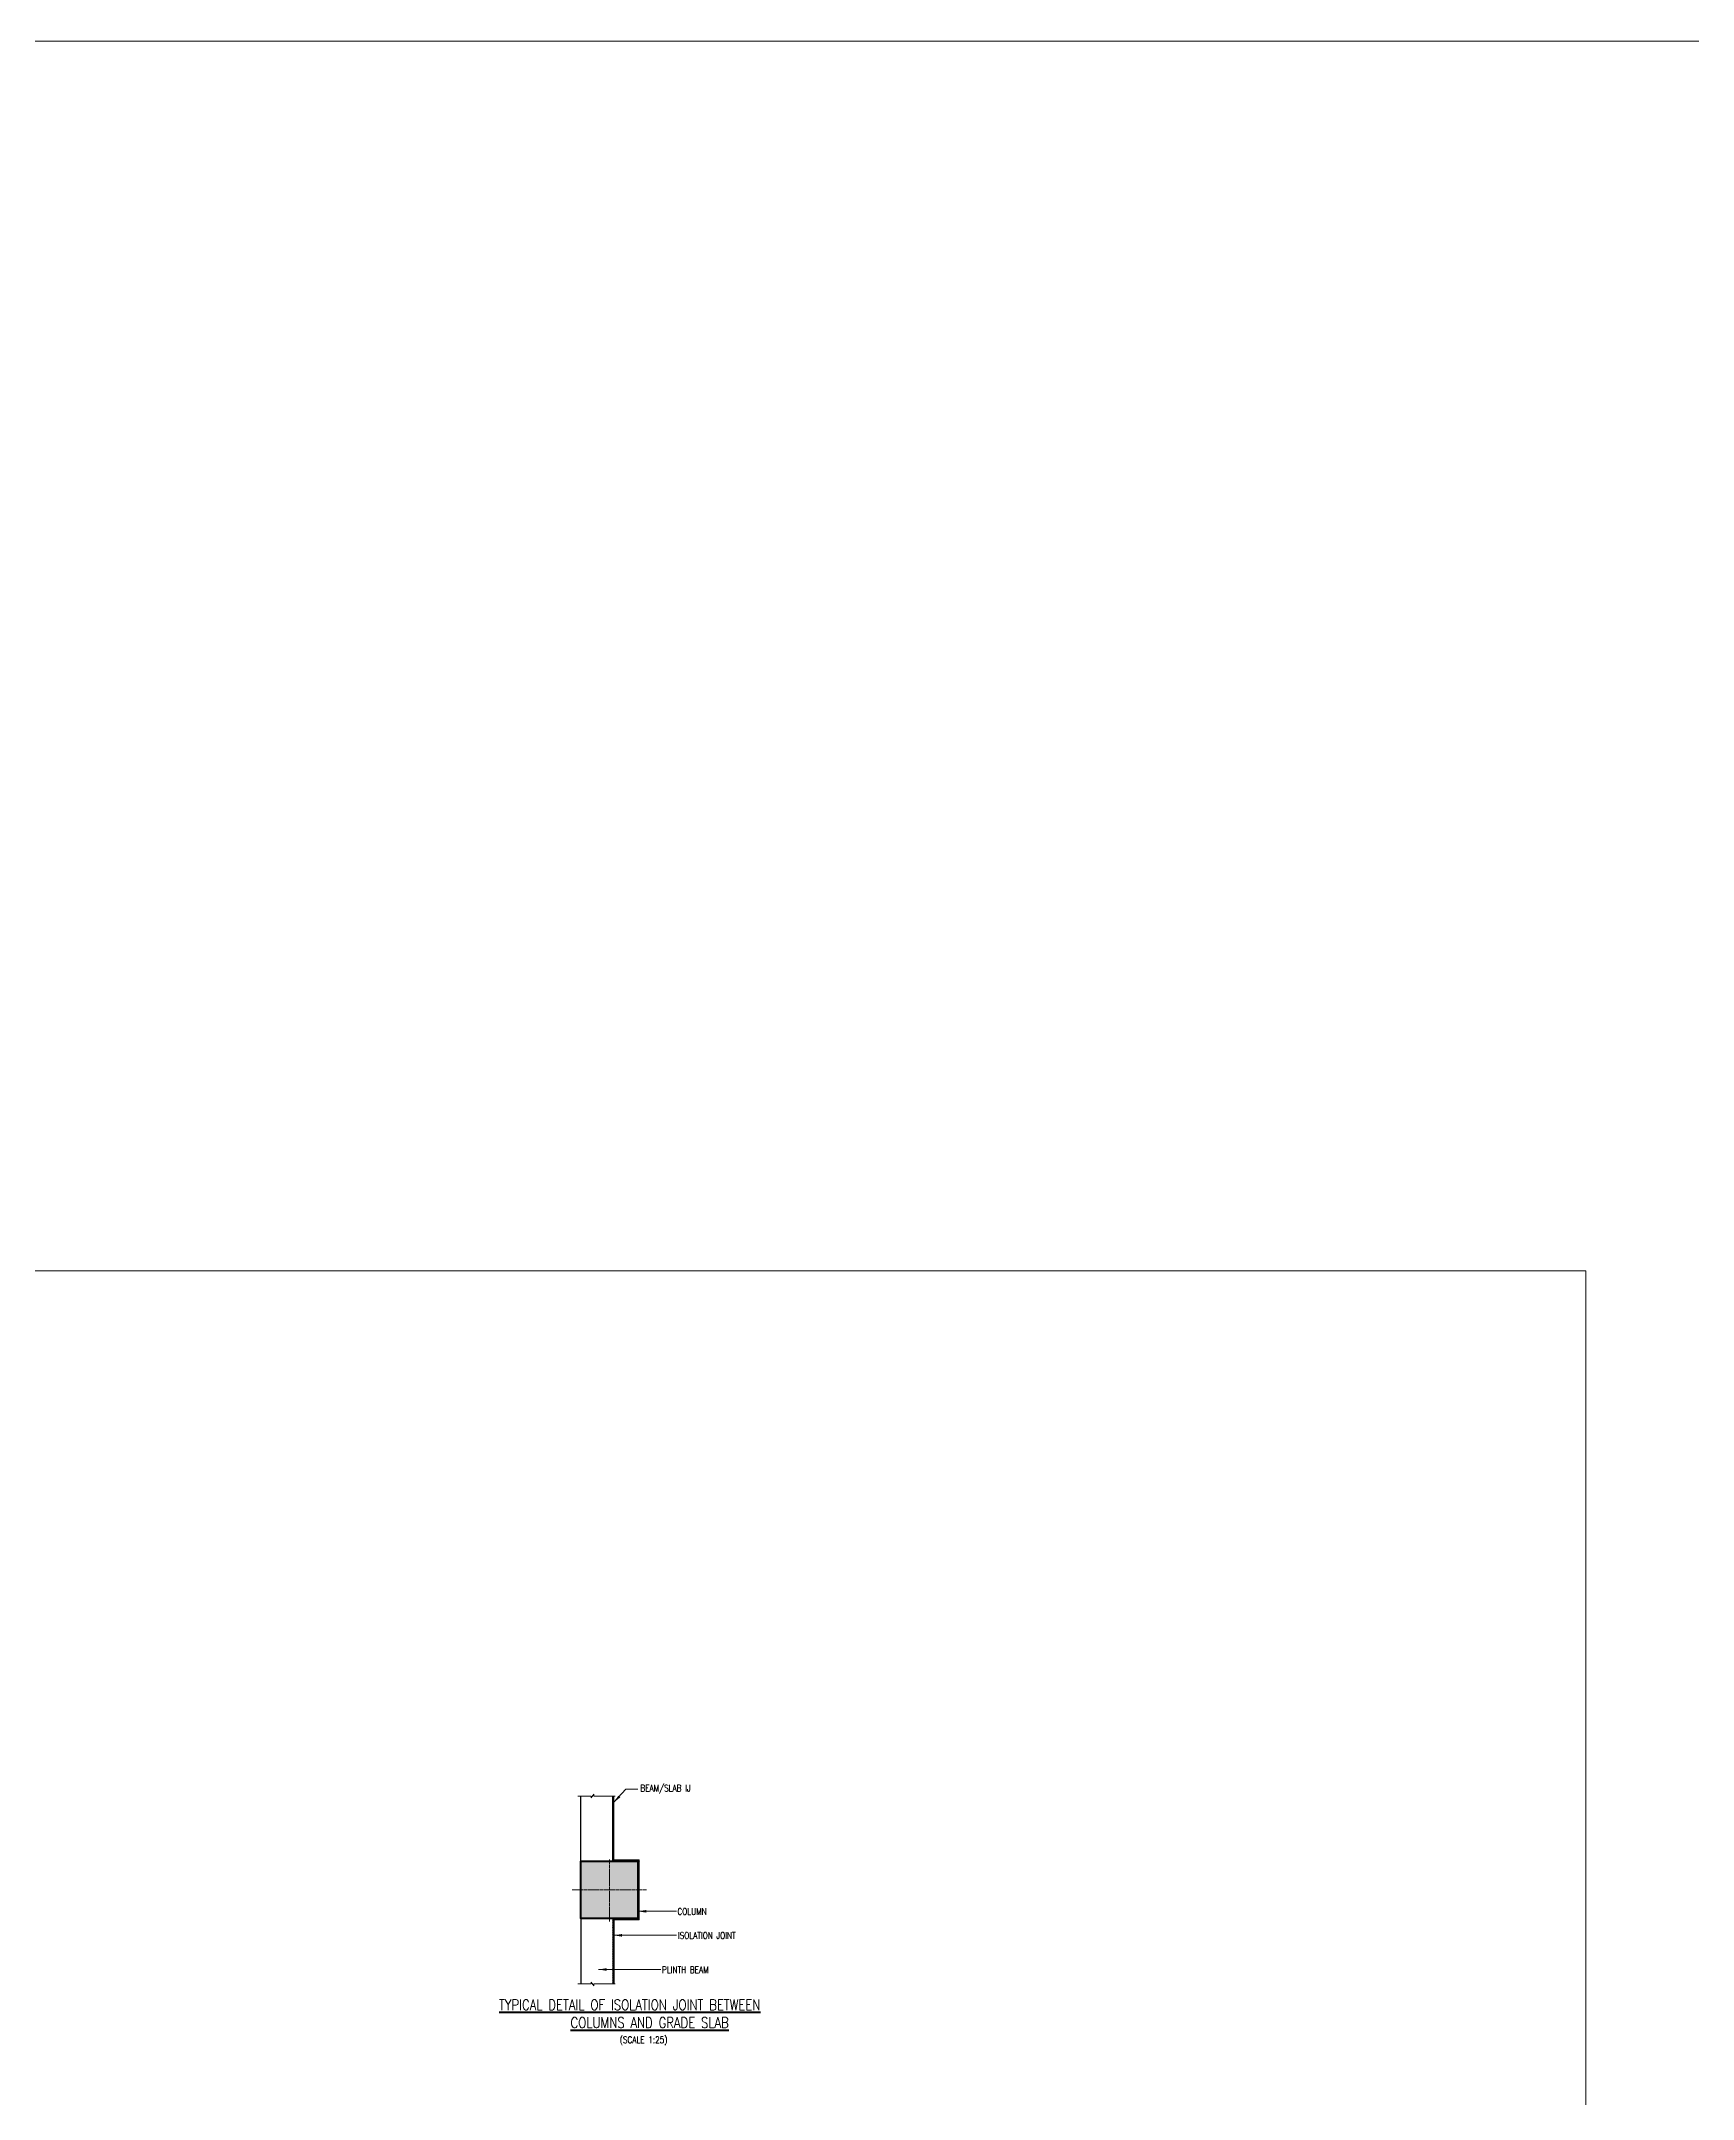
# Model space of a CAD drawing. Header units: millimetres. Extents: x 354711 to 502043, y 26539 to 98876.
# Drawn here: x 471053 to 486548, y 79573 to 98876 of the extents above; entities that cross this region are included whole.
import ezdxf
from ezdxf.enums import TextEntityAlignment as Align

# ---------------------------------------------------------------- set-up
doc = ezdxf.new("R2010")
doc.units = ezdxf.units.MM
doc.header["$LTSCALE"] = 15
doc.linetypes.add('CENTER', pattern=[2, 1.25, -0.25, 0.25, -0.25])
for name, color, linetype in [('S-ANNO-TEXT-T250', 3, 'Continuous'), ('S-CON2', 1, 'Continuous'), ('ZATU', 5, 'Continuous')]:
    doc.layers.add(name, color=color, linetype=linetype)
for name, color, linetype, lineweight in [('S-ANNO-TEXT-T300', 3, 'Continuous', 30), ('S-ANNO-TEXT-T400', 4, 'Continuous', 40), ('S-BEAM-CON3', 3, 'Continuous', 30), ('S-PLAN-CON2', 1, 'Continuous', 20), ('S-SECT-CON4', 4, 'Continuous', 40), ('S_DIM', 1, 'Continuous', 20), ('S_SOLID HATCH', 253, 'Continuous', 15), ('SS-GRID', 8, 'CENTER', 9)]:
    doc.layers.add(name, color=color, linetype=linetype, lineweight=lineweight)
doc.styles.add('Romans', font='simplex.shx')
doc.dimstyles.new('MRF_50', dxfattribs={"dimscale": 50, "dimtxt": 3, "dimasz": 3, "dimexe": 1, "dimexo": 1, "dimgap": 1, "dimtad": 1, "dimdec": 0, "dimzin": 1, "dimdsep": 46, "dimtxsty": 'Romans', "dimcen": -3, "dimdle": 1, "dimclrd": 256, "dimclre": 256, "dimclrt": 3, "dimadec": 0, "dimazin": 0, "dimtfac": 1, "dimtdec": 0, "dimtmove": 0, "dimatfit": 3, "dimfxl": 1, "dimtvp": 2, "dimtolj": 1, "dimtzin": 0, "dimlwd": -1, "dimlwe": -1, "dimarcsym": 0})
pattern_1 = [(45, (-31248.073, -1653.176), (-11.22532015, 11.22532015), []), (135, (-31248.073, -1653.176), (-11.22532015, -11.22532015), [])]

msp = doc.modelspace()

# ---------------------------------------------------------------- hatches: boundary and pattern name
at = {"layer": 'S_SOLID HATCH'}
h = msp.add_hatch(color=256, dxfattribs=at)
h.dxf.hatch_style = 1
h.paths.add_polyline_path([(476114.5, 81801.2), (476652, 81801.2), (476652, 81263.7), (476114.5, 81263.7)])
at = {"layer": 'ZATU'}
h = msp.add_hatch(dxfattribs=at)
h.set_pattern_fill('NET', color=256, scale=5, angle=45, style=0)
h.set_pattern_definition(pattern_1)
h.paths.add_polyline_path([(476426.5, 82412.5), (476414.5, 82412.5), (476414.5, 81801.2), (476426.5, 81801.2)])
h = msp.add_hatch(dxfattribs=at)
h.set_pattern_fill('NET', color=256, scale=5, angle=45, style=0)
h.paths.add_polyline_path([(476664.5, 81813.7), (476426.5, 81813.7), (476426.5, 81801.2), (476652, 81801.2), (476652, 81532.4), (476664.5, 81532.4)])
h.paths.add_polyline_path([(476664.5, 81532.4), (476652, 81532.4), (476652, 81263.7), (476426.5, 81263.7), (476426.5, 81251.2), (476664.5, 81251.2)])
h = msp.add_hatch(dxfattribs=at)
h.set_pattern_fill('NET', color=256, scale=5, angle=45, style=0)
h.set_pattern_definition(pattern_1)
h.paths.add_polyline_path([(476426.5, 81263.7), (476414.5, 81263.7), (476414.5, 80652.4), (476426.5, 80652.4)])

# ---------------------------------------------------------------- linework, layer by layer
at = {"layer": 'S-BEAM-CON3'}
for p, q in [((476114.5, 81801.2), (476114.5, 82412.5)), ((476414.5, 81801.2), (476414.5, 82412.5)), ((476114.5, 81263.7), (476114.5, 80652.4)), ((476414.5, 81263.7), (476414.5, 80652.4))]:
    msp.add_line(p, q, dxfattribs=at)
at = {"layer": 'S-CON2'}
for p, q in [((476426.5, 81801.2), (476426.5, 82412.5)), ((476426.5, 81263.7), (476426.5, 80652.4))]:
    msp.add_line(p, q, dxfattribs=at)
at = {"layer": 'S-PLAN-CON2'}
for p, q in [((476426.5, 81813.7), (476664.5, 81813.7)), ((476426.5, 81801.2), (476652, 81801.2)), ((476652, 81263.7), (476652, 81801.2)), ((476664.5, 81251.2), (476664.5, 81813.7)), ((476426.5, 81263.7), (476652, 81263.7)), ((476426.5, 81251.2), (476664.5, 81251.2))]:
    msp.add_line(p, q, dxfattribs=at)
for points in [[(354711, 98876), (502043.4, 98876), (502043.4, 26538.8), (354711, 26538.8)], [(447561.9, 87339.2), (485545.3, 87339.2), (485545.3, 60992.7), (447561.9, 60992.7)]]:
    msp.add_lwpolyline(points, close=True, dxfattribs=at)
for points in [[(476438, 82412.5), (476237.2, 82412.5), (476237.2, 82431), (476213.6, 82397.9), (476213.6, 82412.5), (476087.4, 82412.5)], [(476436.5, 80652.4), (476237.2, 80652.4), (476237.2, 80633.9), (476213.6, 80667), (476213.6, 80652.4), (476087.4, 80652.4)]]:
    msp.add_lwpolyline(points, dxfattribs=at)
at = {"layer": 'S-SECT-CON4'}
msp.add_lwpolyline([(476114.5, 81801.2), (476652, 81801.2), (476652, 81263.7), (476114.5, 81263.7)], close=True, dxfattribs=at)
at = {"layer": 'SS-GRID'}
for p, q in [((476383.3, 81236.3), (476383.3, 81819.1)), ((476033.3, 81532.4), (476733.3, 81532.4))]:
    msp.add_line(p, q, dxfattribs=at)

# ---------------------------------------------------------------- texts
at = {"layer": 'S-ANNO-TEXT-T250', "style": 'Romans', "width": 0.8}
for s, p in [('COLUMN', (477022, 81330.2)), ('ISOLATION JOINT', (477026.1, 81105.1)), ('PLINTH BEAM', (476877.4, 80783.9))]:
    msp.add_text(s, height=62.5, dxfattribs=at).set_placement(p, align=Align.MIDDLE_LEFT)
at = {"layer": 'S-ANNO-TEXT-T250', "insert": (476674.3, 82519.6), "char_height": 62.5, "width": 1447.322, "attachment_point": 1, "style": 'Romans'}
msp.add_mtext('{\\W0.8;BEAM/SLAB IJ}', dxfattribs=at)
at = {"layer": 'S-ANNO-TEXT-T300', "style": 'Romans', "width": 0.8}
msp.add_text('(SCALE 1:25)', height=62.5, dxfattribs=at).set_placement((476480.9, 80095.9))
at = {"layer": 'S-ANNO-TEXT-T400', "insert": (475348.6, 80504.5), "char_height": 100, "width": 2825.568, "attachment_point": 1, "style": 'Romans'}
msp.add_mtext('{\\W0.8;\\LTYPICAL DETAIL OF ISOLATION JOINT BETWEEN \\P\\pxqc;COLUMNS AND GRADE SLAB}', dxfattribs=at)

# ---------------------------------------------------------------- leaders
at = {"layer": 'S_DIM'}
for points in [[(476426.4, 82354.7), (476539.3, 82476.4), (476649.2, 82476.4)], [(476654.4, 81332), (477014.2, 81331.9)], [(476426.5, 81106.7), (477014.6, 81106.9)], [(476282.7, 80785.9), (476866.7, 80785.7)]]:
    msp.add_leader(points, dimstyle='MRF_50', override={"dimscale": 25}, dxfattribs=at)

doc.saveas('drawing.dxf')
